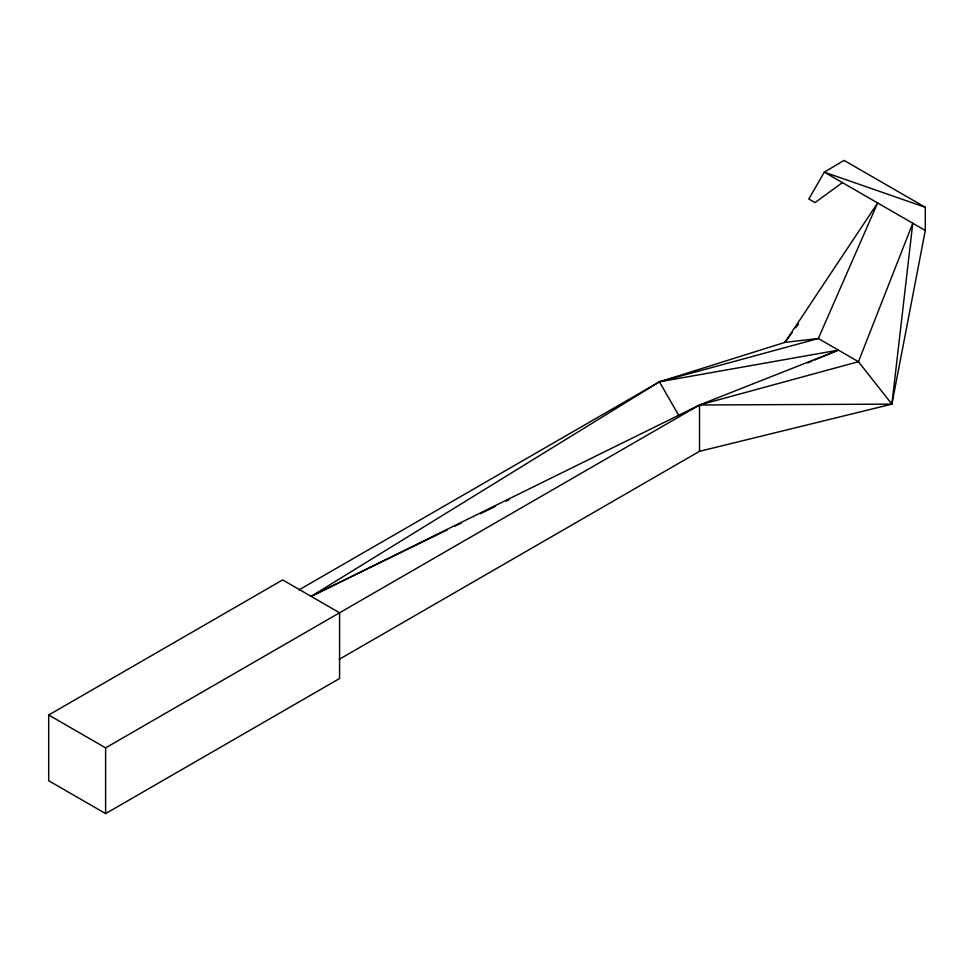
<?xml version="1.0" encoding="UTF-8"?>
<svg xmlns="http://www.w3.org/2000/svg" width="974" height="974" viewBox="0 0 974 974"><rect width="100%" height="100%" fill="white"/><g stroke="black" fill="none" stroke-linecap="round" stroke-linejoin="round"><path stroke-width="1.46" d="M48.7 715.001L282.667 579.92L339.585 612.78L339.585 678.513L105.618 813.594L48.7 780.734L48.7 715.001L105.618 747.862L699.515 404.989L891.88 404.137L912.784 223.241L858.447 361.683L699.515 404.989L311.132 596.356L659.386 381.82L784.91 342.385L818.33 338.514L858.447 361.683L891.88 404.137L699.515 451.315L339.086 659.41M891.88 404.137L925.3 230.473L925.3 207.304L844.081 160.406L824.308 172.155L808.81 199L815.031 202.592L842.388 182.601M792.13 332.645L784.91 342.385L877.635 202.945L818.33 338.514L659.386 381.82L298.957 589.915M795.746 327.775L798.461 324.135M311.132 596.356L447.541 529.771M454.359 526.435L461.189 523.111M480.279 513.785L495.291 506.456M506.2 501.135L508.927 499.808M807.714 362.925L811.902 361.171M814.69 360.015L838.395 350.104L659.386 381.82L678.708 415.277M838.395 350.104L699.515 404.989L699.515 451.315M925.3 207.304L824.308 172.155L925.3 230.473M105.618 747.862L105.618 813.594"/></g></svg>
